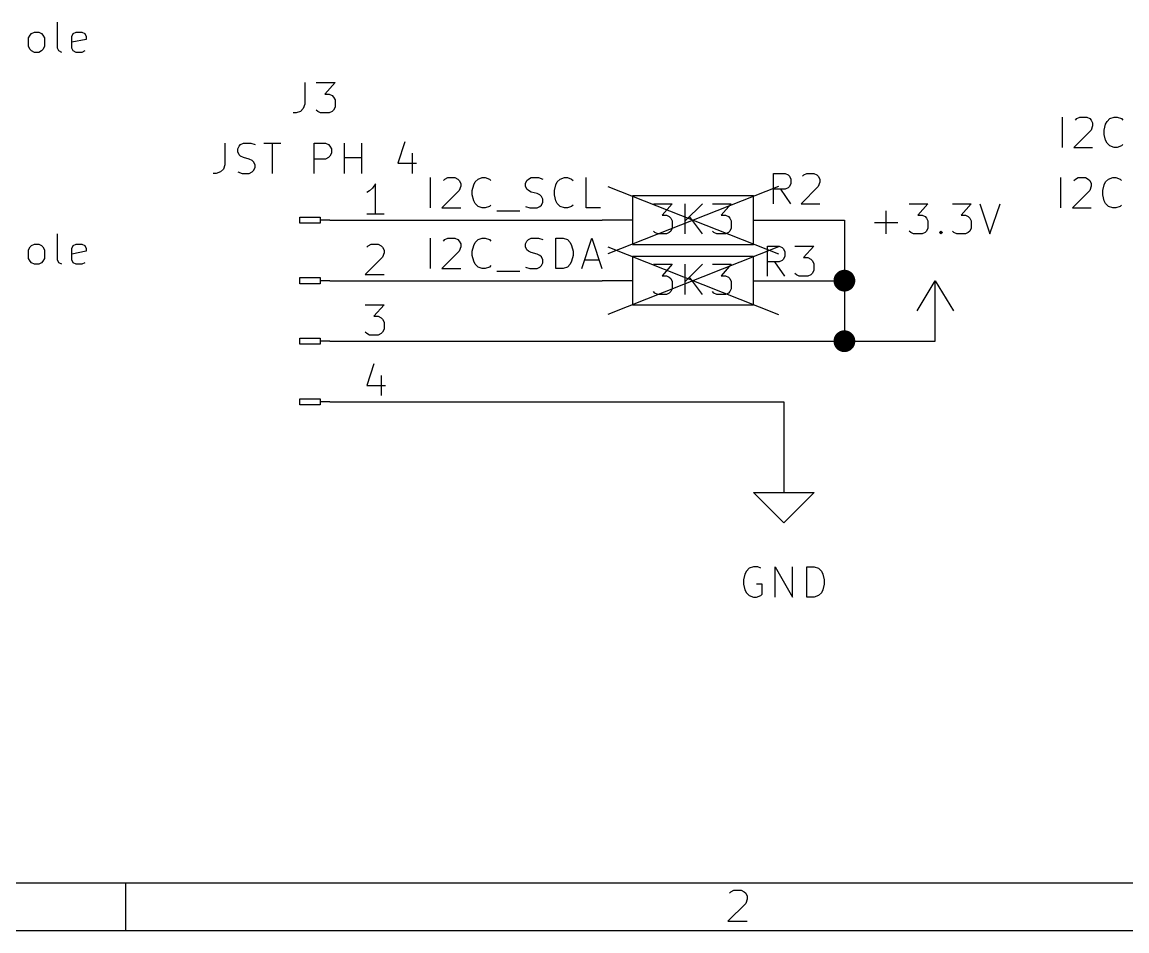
# Model space of a CAD drawing. Header units: millimetres. Extents: x 10 to 287, y -200 to -10.
# Drawn here: x 55.66 to 102.03, y -200.01 to -161.87 of the extents above; entities that cross this region are included whole.
import ezdxf

# ---------------------------------------------------------------- set-up
doc = ezdxf.new("R2010")
doc.units = ezdxf.units.MM
for name, color, linetype in [('GRAYTHREE', 253, 'CONTINUOUS'), ('GREENSIXTYFIVE', 129, 'CONTINUOUS'), ('LIGHTGREEN', 92, 'CONTINUOUS'), ('LIGHTRED', 12, 'CONTINUOUS'), ('PURERED', 1, 'CONTINUOUS'), ('RED', 14, 'CONTINUOUS'), ('REDSIX', 19, 'CONTINUOUS')]:
    doc.layers.add(name, color=color, linetype=linetype)

msp = doc.modelspace()

# ---------------------------------------------------------------- linework, layer by layer
at = {"layer": 'GRAYTHREE', "linetype": 'CONTINUOUS'}
for p, q in [((87.2006, -169.4892), (87.2006, -168.2192)), ((87.2006, -168.2192), (87.6844, -168.2192)), ((87.2006, -169.4892), (87.2006, -168.2192)), ((87.2006, -168.2192), (87.6844, -168.2192)), ((87.6844, -168.2192), (87.8054, -168.2797)), ((87.6844, -168.2192), (87.8054, -168.2797)), ((87.8054, -168.2797), (87.8659, -168.3402)), ((87.8054, -168.2797), (87.8659, -168.3402)), ((88.4102, -168.3402), (88.4706, -168.2797)), ((88.4102, -168.3402), (88.4706, -168.2797)), ((88.4706, -168.2797), (88.5916, -168.2192)), ((88.4706, -168.2797), (88.5916, -168.2192)), ((88.5916, -168.2192), (88.894, -168.2192)), ((88.5916, -168.2192), (88.894, -168.2192)), ((88.894, -168.2192), (89.0149, -168.2797)), ((88.894, -168.2192), (89.0149, -168.2797)), ((89.0149, -168.2797), (89.0754, -168.3402)), ((89.0149, -168.2797), (89.0754, -168.3402)), ((87.8659, -168.7635), (87.8054, -168.824)), ((87.8659, -168.7635), (87.8054, -168.824)), ((87.8659, -168.3402), (87.9263, -168.4611)), ((87.8659, -168.3402), (87.9263, -168.4611)), ((87.9263, -168.6426), (87.8659, -168.7635)), ((87.9263, -168.6426), (87.8659, -168.7635)), ((87.9263, -168.4611), (87.9263, -168.6426)), ((87.9263, -168.4611), (87.9263, -168.6426)), ((89.0754, -168.7635), (88.3497, -169.4892)), ((89.0754, -168.7635), (88.3497, -169.4892)), ((89.0754, -168.3402), (89.1359, -168.4611)), ((89.0754, -168.3402), (89.1359, -168.4611)), ((89.1359, -168.5821), (89.0754, -168.7635)), ((89.1359, -168.5821), (89.0754, -168.7635)), ((89.1359, -168.4611), (89.1359, -168.5821)), ((89.1359, -168.4611), (89.1359, -168.5821)), ((81.28, -169.164), (81.28, -171.196)), ((86.36, -169.164), (81.28, -169.164)), ((86.36, -171.196), (86.36, -169.164)), ((87.6844, -168.8845), (87.2006, -168.8845)), ((87.6844, -168.8845), (87.2006, -168.8845)), ((87.9263, -169.4892), (87.503, -168.8845)), ((87.9263, -169.4892), (87.503, -168.8845)), ((87.8054, -168.824), (87.6844, -168.8845)), ((87.8054, -168.824), (87.6844, -168.8845)), ((82.1569, -169.4892), (82.9431, -169.4892)), ((82.1569, -169.4892), (82.9431, -169.4892)), ((82.9431, -169.4892), (82.5197, -169.973)), ((82.9431, -169.4892), (82.5197, -169.973)), ((83.4873, -170.7592), (83.4873, -169.4892)), ((84.213, -169.4892), (83.4873, -170.2149)), ((83.4873, -170.7592), (83.4873, -169.4892)), ((84.213, -169.4892), (83.4873, -170.2149)), ((84.6364, -169.4892), (85.4226, -169.4892)), ((84.6364, -169.4892), (85.4226, -169.4892)), ((85.4226, -169.4892), (84.9992, -169.973)), ((85.4226, -169.4892), (84.9992, -169.973)), ((88.3497, -169.4892), (89.1359, -169.4892)), ((88.3497, -169.4892), (89.1359, -169.4892)), ((82.5197, -169.973), (82.7012, -169.973)), ((82.5197, -169.973), (82.7012, -169.973)), ((82.7012, -169.973), (82.8221, -170.0335)), ((82.7012, -169.973), (82.8221, -170.0335)), ((82.8221, -170.0335), (82.8826, -170.094)), ((82.8221, -170.0335), (82.8826, -170.094)), ((82.8826, -170.094), (82.9431, -170.2149)), ((82.8826, -170.094), (82.9431, -170.2149)), ((84.213, -170.7592), (83.6688, -170.0335)), ((84.213, -170.7592), (83.6688, -170.0335)), ((84.9992, -169.973), (85.1807, -169.973)), ((84.9992, -169.973), (85.1807, -169.973)), ((85.1807, -169.973), (85.3016, -170.0335)), ((85.1807, -169.973), (85.3016, -170.0335)), ((85.3016, -170.0335), (85.3621, -170.094)), ((85.3016, -170.0335), (85.3621, -170.094)), ((85.3621, -170.094), (85.4226, -170.2149)), ((85.3621, -170.094), (85.4226, -170.2149)), ((81.28, -170.18), (80.01, -170.18)), ((81.28, -170.18), (80.01, -170.18)), ((82.9431, -170.5173), (82.8826, -170.6383)), ((82.9431, -170.5173), (82.8826, -170.6383)), ((82.9431, -170.2149), (82.9431, -170.5173)), ((82.9431, -170.2149), (82.9431, -170.5173)), ((85.4226, -170.5173), (85.3621, -170.6383)), ((85.4226, -170.5173), (85.3621, -170.6383)), ((85.4226, -170.2149), (85.4226, -170.5173)), ((85.4226, -170.2149), (85.4226, -170.5173)), ((86.36, -170.18), (87.63, -170.18)), ((86.36, -170.18), (87.63, -170.18)), ((82.2174, -170.6988), (82.1569, -170.6383)), ((82.2174, -170.6988), (82.1569, -170.6383)), ((82.3383, -170.7592), (82.2174, -170.6988)), ((82.3383, -170.7592), (82.2174, -170.6988)), ((82.7012, -170.7592), (82.3383, -170.7592)), ((82.7012, -170.7592), (82.3383, -170.7592)), ((82.8221, -170.6988), (82.7012, -170.7592)), ((82.8221, -170.6988), (82.7012, -170.7592)), ((82.8826, -170.6383), (82.8221, -170.6988)), ((82.8826, -170.6383), (82.8221, -170.6988)), ((84.6969, -170.6988), (84.6364, -170.6383)), ((84.6969, -170.6988), (84.6364, -170.6383)), ((84.8178, -170.7592), (84.6969, -170.6988)), ((84.8178, -170.7592), (84.6969, -170.6988)), ((85.1807, -170.7592), (84.8178, -170.7592)), ((85.1807, -170.7592), (84.8178, -170.7592)), ((85.3016, -170.6988), (85.1807, -170.7592)), ((85.3016, -170.6988), (85.1807, -170.7592)), ((85.3621, -170.6383), (85.3016, -170.6988)), ((85.3621, -170.6383), (85.3016, -170.6988)), ((81.28, -171.196), (86.36, -171.196)), ((86.9466, -172.5372), (86.9466, -171.2672)), ((86.9466, -171.2672), (87.4304, -171.2672)), ((86.9466, -172.5372), (86.9466, -171.2672)), ((86.9466, -171.2672), (87.4304, -171.2672)), ((87.4304, -171.2672), (87.5514, -171.3277)), ((87.4304, -171.2672), (87.5514, -171.3277)), ((87.5514, -171.3277), (87.6119, -171.3882)), ((87.5514, -171.3277), (87.6119, -171.3882)), ((87.6119, -171.3882), (87.6723, -171.5091)), ((87.6119, -171.3882), (87.6723, -171.5091)), ((87.6723, -171.5091), (87.6723, -171.6906)), ((87.6723, -171.5091), (87.6723, -171.6906)), ((88.0957, -171.2672), (88.8819, -171.2672)), ((88.0957, -171.2672), (88.8819, -171.2672)), ((88.8819, -171.2672), (88.4585, -171.751)), ((88.8819, -171.2672), (88.4585, -171.751)), ((81.28, -171.704), (81.28, -173.736)), ((86.36, -171.704), (81.28, -171.704)), ((86.36, -173.736), (86.36, -171.704)), ((87.4304, -171.9325), (86.9466, -171.9325)), ((87.4304, -171.9325), (86.9466, -171.9325)), ((87.6723, -172.5372), (87.249, -171.9325)), ((87.6723, -172.5372), (87.249, -171.9325)), ((87.5514, -171.872), (87.4304, -171.9325)), ((87.5514, -171.872), (87.4304, -171.9325)), ((87.6119, -171.8115), (87.5514, -171.872)), ((87.6119, -171.8115), (87.5514, -171.872)), ((87.6723, -171.6906), (87.6119, -171.8115)), ((87.6723, -171.6906), (87.6119, -171.8115)), ((88.4585, -171.751), (88.64, -171.751)), ((88.4585, -171.751), (88.64, -171.751)), ((88.64, -171.751), (88.7609, -171.8115)), ((88.64, -171.751), (88.7609, -171.8115)), ((88.7609, -171.8115), (88.8214, -171.872)), ((88.7609, -171.8115), (88.8214, -171.872)), ((88.8214, -171.872), (88.8819, -171.9929)), ((88.8214, -171.872), (88.8819, -171.9929)), ((88.8819, -171.9929), (88.8819, -172.2953)), ((88.8819, -171.9929), (88.8819, -172.2953)), ((82.1569, -172.0292), (82.9431, -172.0292)), ((82.1569, -172.0292), (82.9431, -172.0292)), ((82.9431, -172.0292), (82.5197, -172.513)), ((82.9431, -172.0292), (82.5197, -172.513)), ((83.4873, -173.2992), (83.4873, -172.0292)), ((84.213, -172.0292), (83.4873, -172.7549)), ((83.4873, -173.2992), (83.4873, -172.0292)), ((84.213, -172.0292), (83.4873, -172.7549)), ((84.6364, -172.0292), (85.4226, -172.0292)), ((84.6364, -172.0292), (85.4226, -172.0292)), ((85.4226, -172.0292), (84.9992, -172.513)), ((85.4226, -172.0292), (84.9992, -172.513)), ((88.1562, -172.4768), (88.0957, -172.4163)), ((88.1562, -172.4768), (88.0957, -172.4163)), ((88.2771, -172.5372), (88.1562, -172.4768)), ((88.2771, -172.5372), (88.1562, -172.4768)), ((88.7609, -172.4768), (88.64, -172.5372)), ((88.7609, -172.4768), (88.64, -172.5372)), ((88.8214, -172.4163), (88.7609, -172.4768)), ((88.8214, -172.4163), (88.7609, -172.4768)), ((88.8819, -172.2953), (88.8214, -172.4163)), ((88.8819, -172.2953), (88.8214, -172.4163)), ((81.28, -172.72), (80.01, -172.72)), ((81.28, -172.72), (80.01, -172.72)), ((82.5197, -172.513), (82.7012, -172.513)), ((82.5197, -172.513), (82.7012, -172.513)), ((82.7012, -172.513), (82.8221, -172.5735)), ((82.7012, -172.513), (82.8221, -172.5735)), ((82.8221, -172.5735), (82.8826, -172.634)), ((82.8221, -172.5735), (82.8826, -172.634)), ((82.8826, -172.634), (82.9431, -172.7549)), ((82.8826, -172.634), (82.9431, -172.7549)), ((82.9431, -172.7549), (82.9431, -173.0573)), ((82.9431, -172.7549), (82.9431, -173.0573)), ((84.213, -173.2992), (83.6688, -172.5735)), ((84.213, -173.2992), (83.6688, -172.5735)), ((84.9992, -172.513), (85.1807, -172.513)), ((84.9992, -172.513), (85.1807, -172.513)), ((85.1807, -172.513), (85.3016, -172.5735)), ((85.1807, -172.513), (85.3016, -172.5735)), ((85.3016, -172.5735), (85.3621, -172.634)), ((85.3016, -172.5735), (85.3621, -172.634)), ((85.3621, -172.634), (85.4226, -172.7549)), ((85.3621, -172.634), (85.4226, -172.7549)), ((85.4226, -172.7549), (85.4226, -173.0573)), ((85.4226, -172.7549), (85.4226, -173.0573)), ((86.36, -172.72), (87.63, -172.72)), ((86.36, -172.72), (87.63, -172.72)), ((88.64, -172.5372), (88.2771, -172.5372)), ((88.64, -172.5372), (88.2771, -172.5372)), ((82.2174, -173.2388), (82.1569, -173.1783)), ((82.2174, -173.2388), (82.1569, -173.1783)), ((82.3383, -173.2992), (82.2174, -173.2388)), ((82.3383, -173.2992), (82.2174, -173.2388)), ((82.7012, -173.2992), (82.3383, -173.2992)), ((82.7012, -173.2992), (82.3383, -173.2992)), ((82.8221, -173.2388), (82.7012, -173.2992)), ((82.8221, -173.2388), (82.7012, -173.2992)), ((82.8826, -173.1783), (82.8221, -173.2388)), ((82.8826, -173.1783), (82.8221, -173.2388)), ((82.9431, -173.0573), (82.8826, -173.1783)), ((82.9431, -173.0573), (82.8826, -173.1783)), ((84.6969, -173.2388), (84.6364, -173.1783)), ((84.6969, -173.2388), (84.6364, -173.1783)), ((84.8178, -173.2992), (84.6969, -173.2388)), ((84.8178, -173.2992), (84.6969, -173.2388)), ((85.1807, -173.2992), (84.8178, -173.2992)), ((85.1807, -173.2992), (84.8178, -173.2992)), ((85.3016, -173.2388), (85.1807, -173.2992)), ((85.3016, -173.2388), (85.1807, -173.2992)), ((85.3621, -173.1783), (85.3016, -173.2388)), ((85.3621, -173.1783), (85.3016, -173.2388)), ((85.4226, -173.0573), (85.3621, -173.1783)), ((85.4226, -173.0573), (85.3621, -173.1783)), ((81.28, -173.736), (86.36, -173.736))]:
    msp.add_line(p, q, dxfattribs=at)
at = {"layer": 'GREENSIXTYFIVE', "linetype": 'CONTINUOUS'}
for p, q in [((57.1399, -162.9577), (57.1399, -161.8691)), ((55.9305, -162.5344), (55.9909, -162.4134)), ((55.9305, -162.8972), (55.9305, -162.5344)), ((55.9909, -162.4134), (56.0514, -162.3529)), ((56.0514, -162.3529), (56.1724, -162.2925)), ((56.1724, -162.2925), (56.3538, -162.2925)), ((56.3538, -162.2925), (56.4747, -162.3529)), ((56.4747, -162.3529), (56.5352, -162.4134)), ((56.5352, -162.4134), (56.5957, -162.5344)), ((56.5957, -162.5344), (56.5957, -162.8972)), ((57.7447, -162.4739), (57.8051, -162.3529)), ((57.7447, -162.9577), (57.7447, -162.4739)), ((58.3494, -162.5948), (57.7447, -162.7158)), ((57.8051, -162.3529), (57.9261, -162.2925)), ((57.9261, -162.2925), (58.168, -162.2925)), ((58.168, -162.2925), (58.2889, -162.3529)), ((58.2889, -162.3529), (58.3494, -162.4739)), ((58.3494, -162.4739), (58.3494, -162.5948)), ((55.9909, -163.0182), (55.9305, -162.8972)), ((56.0514, -163.0787), (55.9909, -163.0182)), ((56.1724, -163.1391), (56.0514, -163.0787)), ((56.3538, -163.1391), (56.1724, -163.1391)), ((56.4747, -163.0787), (56.3538, -163.1391)), ((56.5352, -163.0182), (56.4747, -163.0787)), ((56.5957, -162.8972), (56.5352, -163.0182)), ((57.2004, -163.0787), (57.1399, -162.9577)), ((57.3214, -163.1391), (57.2004, -163.0787)), ((57.8051, -163.0787), (57.7447, -162.9577)), ((57.9261, -163.1391), (57.8051, -163.0787)), ((58.168, -163.1391), (57.9261, -163.1391)), ((58.2889, -163.0787), (58.168, -163.1391)), ((67.5217, -164.4092), (67.5217, -165.3164)), ((68.0055, -164.4092), (68.7917, -164.4092)), ((68.7917, -164.4092), (68.3683, -164.893)), ((68.3683, -164.893), (68.5498, -164.893)), ((68.5498, -164.893), (68.6707, -164.9535)), ((68.6707, -164.9535), (68.7312, -165.014)), ((68.7312, -165.014), (68.7917, -165.1349)), ((67.4612, -165.4978), (67.3403, -165.6188)), ((67.5217, -165.3164), (67.4612, -165.4978)), ((68.7917, -165.4373), (68.7312, -165.5583)), ((68.7917, -165.1349), (68.7917, -165.4373)), ((67.1588, -165.6792), (67.0379, -165.6792)), ((67.3403, -165.6188), (67.1588, -165.6792)), ((68.066, -165.6188), (68.0055, -165.5583)), ((68.1869, -165.6792), (68.066, -165.6188)), ((68.5498, -165.6792), (68.1869, -165.6792)), ((68.6707, -165.6188), (68.5498, -165.6792)), ((68.7312, -165.5583), (68.6707, -165.6188)), ((71.7247, -166.8888), (71.4224, -167.7959)), ((64.1653, -166.9492), (64.1653, -167.8564)), ((64.7096, -167.1911), (64.77, -167.0702)), ((64.7096, -167.3121), (64.7096, -167.1911)), ((64.77, -167.433), (64.7096, -167.3121)), ((64.77, -167.0702), (64.8305, -167.0097)), ((64.8305, -167.0097), (64.9515, -166.9492)), ((64.9515, -166.9492), (65.2538, -166.9492)), ((65.2538, -166.9492), (65.4353, -167.0097)), ((65.7981, -166.9492), (66.5238, -166.9492)), ((66.161, -168.2192), (66.161, -166.9492)), ((67.9147, -168.2192), (67.9147, -166.9492)), ((67.9147, -166.9492), (68.3985, -166.9492)), ((68.3985, -166.9492), (68.5195, -167.0097)), ((68.5195, -167.0097), (68.58, -167.0702)), ((68.58, -167.0702), (68.6404, -167.1911)), ((68.6404, -167.3726), (68.58, -167.4935)), ((68.6404, -167.1911), (68.6404, -167.3726)), ((69.1847, -168.2192), (69.1847, -166.9492)), ((69.9104, -168.2192), (69.9104, -166.9492)), ((72.0271, -167.3726), (72.0271, -168.2192)), ((64.8305, -167.4935), (64.77, -167.433)), ((64.9515, -167.554), (64.8305, -167.4935)), ((65.1934, -167.6145), (64.9515, -167.554)), ((65.3143, -167.6749), (65.1934, -167.6145)), ((65.3748, -167.7354), (65.3143, -167.6749)), ((65.4353, -167.8564), (65.3748, -167.7354)), ((68.3985, -167.6145), (67.9147, -167.6145)), ((68.5195, -167.554), (68.3985, -167.6145)), ((68.58, -167.4935), (68.5195, -167.554)), ((69.1847, -167.554), (69.9104, -167.554)), ((71.4224, -167.7959), (72.2085, -167.7959)), ((63.8024, -168.2192), (63.6815, -168.2192)), ((63.9839, -168.1588), (63.8024, -168.2192)), ((64.1048, -168.0378), (63.9839, -168.1588)), ((64.1653, -167.8564), (64.1048, -168.0378)), ((64.7096, -168.1588), (64.891, -168.2192)), ((64.891, -168.2192), (65.1934, -168.2192)), ((65.1934, -168.2192), (65.3143, -168.1588)), ((65.3143, -168.1588), (65.3748, -168.0983)), ((65.3748, -168.0983), (65.4353, -167.9773)), ((65.4353, -167.9773), (65.4353, -167.8564)), ((92.8914, -169.4892), (93.6776, -169.4892)), ((93.6776, -169.4892), (93.2542, -169.973)), ((94.7057, -169.4892), (95.4919, -169.4892)), ((95.4919, -169.4892), (95.0685, -169.973)), ((95.8547, -169.4892), (96.278, -170.7592)), ((96.278, -170.7592), (96.7014, -169.4892)), ((91.9237, -170.7592), (91.9237, -169.7916)), ((93.2542, -169.973), (93.4357, -169.973)), ((93.4357, -169.973), (93.5566, -170.0335)), ((93.5566, -170.0335), (93.6171, -170.094)), ((93.6171, -170.094), (93.6776, -170.2149)), ((95.0685, -169.973), (95.25, -169.973)), ((95.25, -169.973), (95.3709, -170.0335)), ((95.3709, -170.0335), (95.4314, -170.094)), ((95.4314, -170.094), (95.4919, -170.2149)), ((91.4399, -170.2754), (92.4076, -170.2754)), ((93.6776, -170.5173), (93.6171, -170.6383)), ((93.6776, -170.2149), (93.6776, -170.5173)), ((95.4919, -170.5173), (95.4314, -170.6383)), ((95.4919, -170.2149), (95.4919, -170.5173)), ((57.1399, -171.8477), (57.1399, -170.7591)), ((57.1399, -171.8477), (57.1399, -170.7591)), ((92.9519, -170.6988), (92.8914, -170.6383)), ((93.0728, -170.7592), (92.9519, -170.6988)), ((93.4357, -170.7592), (93.0728, -170.7592)), ((93.5566, -170.6988), (93.4357, -170.7592)), ((93.6171, -170.6383), (93.5566, -170.6988)), ((94.1614, -170.6988), (94.2218, -170.6383)), ((94.2218, -170.7592), (94.1614, -170.6988)), ((94.2218, -170.6383), (94.2823, -170.6988)), ((94.2218, -170.6383), (94.2218, -170.7592)), ((94.2823, -170.6988), (94.2218, -170.7592)), ((94.7662, -170.6988), (94.7057, -170.6383)), ((94.8871, -170.7592), (94.7662, -170.6988)), ((95.25, -170.7592), (94.8871, -170.7592)), ((95.3709, -170.6988), (95.25, -170.7592)), ((95.4314, -170.6383), (95.3709, -170.6988)), ((55.9305, -171.4244), (55.9909, -171.3034)), ((55.9305, -171.4244), (55.9909, -171.3034)), ((55.9305, -171.7872), (55.9305, -171.4244)), ((55.9305, -171.7872), (55.9305, -171.4244)), ((55.9909, -171.3034), (56.0514, -171.2429)), ((55.9909, -171.3034), (56.0514, -171.2429)), ((56.0514, -171.2429), (56.1724, -171.1825)), ((56.0514, -171.2429), (56.1724, -171.1825)), ((56.1724, -171.1825), (56.3538, -171.1825)), ((56.1724, -171.1825), (56.3538, -171.1825)), ((56.3538, -171.1825), (56.4747, -171.2429)), ((56.3538, -171.1825), (56.4747, -171.2429)), ((56.4747, -171.2429), (56.5352, -171.3034)), ((56.4747, -171.2429), (56.5352, -171.3034)), ((56.5352, -171.3034), (56.5957, -171.4244)), ((56.5352, -171.3034), (56.5957, -171.4244)), ((56.5957, -171.4244), (56.5957, -171.7872)), ((56.5957, -171.4244), (56.5957, -171.7872)), ((57.7447, -171.3639), (57.8051, -171.2429)), ((57.7447, -171.3639), (57.8051, -171.2429)), ((57.7447, -171.8477), (57.7447, -171.3639)), ((57.7447, -171.8477), (57.7447, -171.3639)), ((58.3494, -171.4848), (57.7447, -171.6058)), ((58.3494, -171.4848), (57.7447, -171.6058)), ((57.8051, -171.2429), (57.9261, -171.1825)), ((57.8051, -171.2429), (57.9261, -171.1825)), ((57.9261, -171.1825), (58.168, -171.1825)), ((57.9261, -171.1825), (58.168, -171.1825)), ((58.168, -171.1825), (58.2889, -171.2429)), ((58.168, -171.1825), (58.2889, -171.2429)), ((58.2889, -171.2429), (58.3494, -171.3639)), ((58.2889, -171.2429), (58.3494, -171.3639)), ((58.3494, -171.3639), (58.3494, -171.4848)), ((58.3494, -171.3639), (58.3494, -171.4848)), ((55.9909, -171.9082), (55.9305, -171.7872)), ((55.9909, -171.9082), (55.9305, -171.7872)), ((56.0514, -171.9687), (55.9909, -171.9082)), ((56.0514, -171.9687), (55.9909, -171.9082)), ((56.1724, -172.0291), (56.0514, -171.9687)), ((56.1724, -172.0291), (56.0514, -171.9687)), ((56.4747, -171.9687), (56.3538, -172.0291)), ((56.4747, -171.9687), (56.3538, -172.0291)), ((56.5352, -171.9082), (56.4747, -171.9687)), ((56.5352, -171.9082), (56.4747, -171.9687)), ((56.5957, -171.7872), (56.5352, -171.9082)), ((56.5957, -171.7872), (56.5352, -171.9082)), ((57.2004, -171.9687), (57.1399, -171.8477)), ((57.2004, -171.9687), (57.1399, -171.8477)), ((57.3214, -172.0291), (57.2004, -171.9687)), ((57.3214, -172.0291), (57.2004, -171.9687)), ((57.8051, -171.9687), (57.7447, -171.8477)), ((57.8051, -171.9687), (57.7447, -171.8477)), ((57.9261, -172.0291), (57.8051, -171.9687)), ((57.9261, -172.0291), (57.8051, -171.9687)), ((58.2889, -171.9687), (58.168, -172.0291)), ((58.2889, -171.9687), (58.168, -172.0291)), ((56.3538, -172.0291), (56.1724, -172.0291)), ((56.3538, -172.0291), (56.1724, -172.0291)), ((58.168, -172.0291), (57.9261, -172.0291)), ((58.168, -172.0291), (57.9261, -172.0291)), ((86.0576, -184.9107), (85.9971, -185.0316)), ((86.1786, -184.7897), (86.0576, -184.9107)), ((86.36, -184.7292), (86.1786, -184.7897)), ((86.5414, -184.7292), (86.36, -184.7292)), ((86.6624, -184.7897), (86.5414, -184.7292)), ((87.2671, -185.9992), (87.2671, -184.7292)), ((87.2671, -184.7292), (87.9928, -185.9992)), ((87.9928, -185.9992), (87.9928, -184.7292)), ((88.5976, -185.9992), (88.5976, -184.7292)), ((88.5976, -184.7292), (88.9, -184.7292)), ((88.9, -184.7292), (89.0814, -184.7897)), ((89.0814, -184.7897), (89.2024, -184.9107)), ((89.2024, -184.9107), (89.2629, -185.0316)), ((85.9971, -185.0316), (85.9367, -185.2735)), ((85.9367, -185.2735), (85.9367, -185.4549)), ((85.9367, -185.4549), (85.9971, -185.6968)), ((86.7228, -185.4549), (86.4809, -185.4549)), ((86.7228, -185.8783), (86.7228, -185.4549)), ((89.2629, -185.0316), (89.3233, -185.2735)), ((89.3233, -185.4549), (89.2629, -185.6968)), ((89.3233, -185.2735), (89.3233, -185.4549)), ((85.9971, -185.6968), (86.0576, -185.8178)), ((86.0576, -185.8178), (86.1786, -185.9388)), ((86.6624, -185.9388), (86.7228, -185.8783)), ((89.2024, -185.8178), (89.0814, -185.9388)), ((89.2629, -185.6968), (89.2024, -185.8178)), ((86.1786, -185.9388), (86.36, -185.9992)), ((86.36, -185.9992), (86.4809, -185.9992)), ((86.4809, -185.9992), (86.6624, -185.9388)), ((88.9, -185.9992), (88.5976, -185.9992)), ((89.0814, -185.9388), (88.9, -185.9992))]:
    msp.add_line(p, q, dxfattribs=at)
at = {"layer": 'LIGHTGREEN', "linetype": 'CONTINUOUS'}
for p, q in [((72.39, -170.18), (80.01, -170.18)), ((87.63, -170.18), (90.17, -170.18)), ((90.17, -170.18), (90.17, -172.72)), ((72.39, -172.72), (80.01, -172.72)), ((87.63, -172.72), (90.17, -172.72)), ((90.17, -172.72), (90.17, -175.26)), ((72.39, -175.26), (90.17, -175.26)), ((90.17, -175.26), (93.98, -175.26)), ((72.39, -177.8), (87.63, -177.8)), ((87.63, -177.8), (87.63, -180.34))]:
    msp.add_line(p, q, dxfattribs=at)
at = {"layer": 'LIGHTGREEN', "const_width": 0.4572}
for points in [[(89.9414, -172.72, 1), (90.3986, -172.72, 1)], [(89.9414, -175.26, 1), (90.3986, -175.26, 1)]]:
    msp.add_lwpolyline(points, format="xyb", close=True, dxfattribs=at)
at = {"layer": 'LIGHTRED', "linetype": 'CONTINUOUS'}
for p, q in [((70.485, -168.6529), (70.3641, -168.8344)), ((70.485, -169.9229), (70.485, -168.6529)), ((70.2431, -168.9553), (70.1222, -169.0158)), ((70.3641, -168.8344), (70.2431, -168.9553)), ((70.8479, -169.9229), (70.1222, -169.9229)), ((70.1222, -171.3139), (70.1826, -171.2534)), ((70.1826, -171.2534), (70.3036, -171.1929)), ((70.3036, -171.1929), (70.606, -171.1929)), ((70.606, -171.1929), (70.7269, -171.2534)), ((70.7269, -171.2534), (70.7874, -171.3139)), ((70.7874, -171.3139), (70.8479, -171.4348)), ((70.8479, -171.5558), (70.7874, -171.7372)), ((70.8479, -171.4348), (70.8479, -171.5558)), ((70.7874, -171.7372), (70.0617, -172.4629)), ((70.0617, -172.4629), (70.8479, -172.4629)), ((70.0617, -173.7329), (70.8479, -173.7329)), ((70.8479, -173.7329), (70.4245, -174.2167)), ((70.4245, -174.2167), (70.606, -174.2167)), ((70.606, -174.2167), (70.7269, -174.2772)), ((70.7269, -174.2772), (70.7874, -174.3377)), ((70.7874, -174.3377), (70.8479, -174.4586)), ((70.8479, -174.761), (70.7874, -174.882)), ((70.8479, -174.4586), (70.8479, -174.761)), ((70.1222, -174.9425), (70.0617, -174.882)), ((70.2431, -175.0029), (70.1222, -174.9425)), ((70.606, -175.0029), (70.2431, -175.0029)), ((70.7269, -174.9425), (70.606, -175.0029)), ((70.7874, -174.882), (70.7269, -174.9425)), ((70.4245, -176.2125), (70.1222, -177.1196)), ((70.1222, -177.1196), (70.9083, -177.1196)), ((70.7269, -176.6963), (70.7269, -177.5429))]:
    msp.add_line(p, q, dxfattribs=at)
at = {"layer": 'PURERED', "linetype": 'CONTINUOUS'}
for p, q in [((80.2385, -168.7627), (87.4015, -171.5973)), ((87.4015, -168.7627), (80.2385, -171.5973)), ((80.2385, -168.7627), (87.4015, -171.5973)), ((87.4015, -168.7627), (80.2385, -171.5973)), ((80.2385, -171.3027), (87.4015, -174.1373)), ((87.4015, -171.3027), (80.2385, -174.1373)), ((80.2385, -171.3027), (87.4015, -174.1373)), ((87.4015, -171.3027), (80.2385, -174.1373))]:
    msp.add_line(p, q, dxfattribs=at)
at = {"layer": 'RED', "linetype": 'CONTINUOUS'}
for p, q in [((67.31, -170.307), (67.31, -170.053)), ((67.31, -170.053), (68.1736, -170.053)), ((68.1736, -170.053), (68.1736, -170.307)), ((68.1736, -170.307), (67.31, -170.307)), ((68.58, -170.18), (68.1736, -170.18)), ((68.58, -170.18), (72.39, -170.18)), ((67.31, -172.847), (67.31, -172.593)), ((67.31, -172.593), (68.1736, -172.593)), ((68.1736, -172.847), (67.31, -172.847)), ((68.1736, -172.593), (68.1736, -172.847)), ((68.58, -172.72), (68.1736, -172.72)), ((68.58, -172.72), (72.39, -172.72)), ((93.218, -173.99), (93.98, -172.72)), ((93.98, -172.72), (94.742, -173.99)), ((93.98, -175.26), (93.98, -172.72)), ((67.31, -175.387), (67.31, -175.133)), ((67.31, -175.133), (68.1736, -175.133)), ((68.1736, -175.133), (68.1736, -175.387)), ((68.58, -175.26), (68.1736, -175.26)), ((68.58, -175.26), (72.39, -175.26)), ((68.1736, -175.387), (67.31, -175.387)), ((67.31, -177.927), (67.31, -177.673)), ((67.31, -177.673), (68.1736, -177.673)), ((68.1736, -177.927), (67.31, -177.927)), ((68.1736, -177.673), (68.1736, -177.927)), ((68.58, -177.8), (68.1736, -177.8)), ((68.58, -177.8), (72.39, -177.8)), ((87.63, -180.34), (87.63, -181.61)), ((87.63, -182.88), (86.36, -181.61)), ((86.36, -181.61), (87.63, -181.61)), ((87.63, -181.61), (88.9, -181.61)), ((88.9, -181.61), (87.63, -182.88)), ((285.0022, -198.0072), (12, -198.0072)), ((60, -198.0072), (60, -200.0072)), ((85.3462, -198.4247), (85.4081, -198.3628)), ((85.4081, -198.3628), (85.5319, -198.3009)), ((85.5319, -198.3009), (85.8414, -198.3009)), ((85.8414, -198.3009), (85.9652, -198.3628)), ((85.9652, -198.3628), (86.0271, -198.4247)), ((86.0271, -198.4247), (86.089, -198.5485)), ((86.0271, -198.858), (85.2843, -199.6009)), ((86.089, -198.6723), (86.0271, -198.858)), ((86.089, -198.5485), (86.089, -198.6723)), ((85.2843, -199.6009), (86.089, -199.6009)), ((287.0022, -200.0072), (10, -200.0072))]:
    msp.add_line(p, q, dxfattribs=at)
at = {"layer": 'REDSIX', "linetype": 'CONTINUOUS'}
for p, q in [((99.3184, -167.1269), (99.3184, -165.8569)), ((99.8628, -165.9779), (99.9232, -165.9174)), ((99.9232, -165.9174), (100.0442, -165.8569)), ((100.0442, -165.8569), (100.3466, -165.8569)), ((100.3466, -165.8569), (100.4675, -165.9174)), ((100.4675, -165.9174), (100.528, -165.9779)), ((100.528, -165.9779), (100.5885, -166.0988)), ((101.1932, -166.0384), (101.3142, -165.9174)), ((101.3142, -165.9174), (101.4956, -165.8569)), ((101.4956, -165.8569), (101.6165, -165.8569)), ((101.6165, -165.8569), (101.798, -165.9174)), ((101.798, -165.9174), (101.8584, -165.9779)), ((100.528, -166.4012), (99.8023, -167.1269)), ((100.5885, -166.2198), (100.528, -166.4012)), ((100.5885, -166.0988), (100.5885, -166.2198)), ((101.0723, -166.4012), (101.1327, -166.1593)), ((101.0723, -166.5826), (101.0723, -166.4012)), ((101.1327, -166.1593), (101.1932, -166.0384)), ((101.1327, -166.8245), (101.0723, -166.5826)), ((101.1932, -166.9455), (101.1327, -166.8245)), ((99.8023, -167.1269), (100.5885, -167.1269)), ((101.3142, -167.0665), (101.1932, -166.9455)), ((101.4956, -167.1269), (101.3142, -167.0665)), ((101.6165, -167.1269), (101.4956, -167.1269)), ((101.798, -167.0665), (101.6165, -167.1269)), ((101.8584, -167.006), (101.798, -167.0665)), ((72.7967, -169.6669), (72.7967, -168.3969)), ((73.3411, -168.5179), (73.4015, -168.4574)), ((73.4015, -168.4574), (73.5225, -168.3969)), ((73.5225, -168.3969), (73.8249, -168.3969)), ((73.8249, -168.3969), (73.9458, -168.4574)), ((73.9458, -168.4574), (74.0063, -168.5179)), ((74.0063, -168.5179), (74.0668, -168.6388)), ((74.0668, -168.7598), (74.0063, -168.9412)), ((74.0668, -168.6388), (74.0668, -168.7598)), ((74.5506, -168.9412), (74.611, -168.6993)), ((74.611, -168.6993), (74.6715, -168.5784)), ((74.6715, -168.5784), (74.7925, -168.4574)), ((74.7925, -168.4574), (74.9739, -168.3969)), ((74.9739, -168.3969), (75.0948, -168.3969)), ((75.0948, -168.3969), (75.2763, -168.4574)), ((75.2763, -168.4574), (75.3367, -168.5179)), ((76.7882, -168.6388), (76.8486, -168.5179)), ((76.7882, -168.7598), (76.7882, -168.6388)), ((76.8486, -168.8807), (76.7882, -168.7598)), ((76.8486, -168.5179), (76.9091, -168.4574)), ((76.9091, -168.4574), (77.0301, -168.3969)), ((77.0301, -168.3969), (77.3324, -168.3969)), ((77.3324, -168.3969), (77.5139, -168.4574)), ((77.9977, -168.9412), (78.0581, -168.6993)), ((78.0581, -168.6993), (78.1186, -168.5784)), ((78.1186, -168.5784), (78.2396, -168.4574)), ((78.2396, -168.4574), (78.421, -168.3969)), ((78.421, -168.3969), (78.5419, -168.3969)), ((78.5419, -168.3969), (78.7234, -168.4574)), ((78.7234, -168.4574), (78.7838, -168.5179)), ((79.3281, -169.6669), (79.3281, -168.3969)), ((99.2579, -169.6669), (99.2579, -168.3969)), ((99.8023, -168.5179), (99.8627, -168.4574)), ((99.8627, -168.4574), (99.9837, -168.3969)), ((99.9837, -168.3969), (100.2861, -168.3969)), ((100.2861, -168.3969), (100.407, -168.4574)), ((100.407, -168.4574), (100.4675, -168.5179)), ((100.4675, -168.5179), (100.528, -168.6388)), ((100.528, -168.7598), (100.4675, -168.9412)), ((100.528, -168.6388), (100.528, -168.7598)), ((101.0118, -168.9412), (101.0722, -168.6993)), ((101.0722, -168.6993), (101.1327, -168.5784)), ((101.1327, -168.5784), (101.2537, -168.4574)), ((101.2537, -168.4574), (101.4351, -168.3969)), ((101.4351, -168.3969), (101.556, -168.3969)), ((101.556, -168.3969), (101.7375, -168.4574)), ((101.7375, -168.4574), (101.7979, -168.5179)), ((74.0063, -168.9412), (73.2806, -169.6669)), ((74.5506, -169.1226), (74.5506, -168.9412)), ((74.611, -169.3645), (74.5506, -169.1226)), ((76.9091, -168.9412), (76.8486, -168.8807)), ((77.0301, -169.0017), (76.9091, -168.9412)), ((77.272, -169.0622), (77.0301, -169.0017)), ((77.3929, -169.1226), (77.272, -169.0622)), ((77.4534, -169.1831), (77.3929, -169.1226)), ((77.5139, -169.3041), (77.4534, -169.1831)), ((77.9977, -169.1226), (77.9977, -168.9412)), ((78.0581, -169.3645), (77.9977, -169.1226)), ((100.4675, -168.9412), (99.7418, -169.6669)), ((101.0118, -169.1226), (101.0118, -168.9412)), ((101.0722, -169.3645), (101.0118, -169.1226)), ((73.2806, -169.6669), (74.0668, -169.6669)), ((74.6715, -169.4855), (74.611, -169.3645)), ((74.7925, -169.6065), (74.6715, -169.4855)), ((74.9739, -169.6669), (74.7925, -169.6065)), ((75.0948, -169.6669), (74.9739, -169.6669)), ((75.2763, -169.6065), (75.0948, -169.6669)), ((75.3367, -169.546), (75.2763, -169.6065)), ((76.7882, -169.6065), (76.9696, -169.6669)), ((76.9696, -169.6669), (77.272, -169.6669)), ((77.272, -169.6669), (77.3929, -169.6065)), ((77.3929, -169.6065), (77.4534, -169.546)), ((77.4534, -169.546), (77.5139, -169.425)), ((77.5139, -169.425), (77.5139, -169.3041)), ((78.1186, -169.4855), (78.0581, -169.3645)), ((78.2396, -169.6065), (78.1186, -169.4855)), ((78.421, -169.6669), (78.2396, -169.6065)), ((78.5419, -169.6669), (78.421, -169.6669)), ((78.7234, -169.6065), (78.5419, -169.6669)), ((78.7838, -169.546), (78.7234, -169.6065)), ((79.9329, -169.6669), (79.3281, -169.6669)), ((99.7418, -169.6669), (100.528, -169.6669)), ((101.1327, -169.4855), (101.0722, -169.3645)), ((101.2537, -169.6065), (101.1327, -169.4855)), ((101.4351, -169.6669), (101.2537, -169.6065)), ((101.556, -169.6669), (101.4351, -169.6669)), ((101.7375, -169.6065), (101.556, -169.6669)), ((101.7979, -169.546), (101.7375, -169.6065)), ((75.5787, -169.7879), (76.5463, -169.7879)), ((72.7967, -172.2069), (72.7967, -170.9369)), ((73.3411, -171.0579), (73.4015, -170.9974)), ((73.4015, -170.9974), (73.5225, -170.9369)), ((73.5225, -170.9369), (73.8249, -170.9369)), ((73.8249, -170.9369), (73.9458, -170.9974)), ((73.9458, -170.9974), (74.0063, -171.0579)), ((74.0063, -171.0579), (74.0668, -171.1788)), ((74.6715, -171.1184), (74.7925, -170.9974)), ((74.7925, -170.9974), (74.9739, -170.9369)), ((74.9739, -170.9369), (75.0948, -170.9369)), ((75.0948, -170.9369), (75.2763, -170.9974)), ((75.2763, -170.9974), (75.3367, -171.0579)), ((76.7882, -171.1788), (76.8486, -171.0579)), ((76.8486, -171.0579), (76.9091, -170.9974)), ((76.9091, -170.9974), (77.0301, -170.9369)), ((77.0301, -170.9369), (77.3324, -170.9369)), ((77.3324, -170.9369), (77.5139, -170.9974)), ((78.0581, -172.2069), (78.0581, -170.9369)), ((78.0581, -170.9369), (78.3605, -170.9369)), ((78.3605, -170.9369), (78.5419, -170.9974)), ((78.5419, -170.9974), (78.6629, -171.1184)), ((79.1467, -172.2069), (79.57, -170.9369)), ((79.57, -170.9369), (79.9934, -172.2069)), ((74.0063, -171.4812), (73.2806, -172.2069)), ((74.0668, -171.2998), (74.0063, -171.4812)), ((74.0668, -171.1788), (74.0668, -171.2998)), ((74.5506, -171.4812), (74.611, -171.2393)), ((74.5506, -171.6626), (74.5506, -171.4812)), ((74.611, -171.2393), (74.6715, -171.1184)), ((76.7882, -171.2998), (76.7882, -171.1788)), ((76.8486, -171.4207), (76.7882, -171.2998)), ((76.9091, -171.4812), (76.8486, -171.4207)), ((77.0301, -171.5417), (76.9091, -171.4812)), ((77.272, -171.6022), (77.0301, -171.5417)), ((78.6629, -171.1184), (78.7234, -171.2393)), ((78.7234, -171.2393), (78.7838, -171.4812)), ((78.7838, -171.4812), (78.7838, -171.6626)), ((74.611, -171.9045), (74.5506, -171.6626)), ((74.6715, -172.0255), (74.611, -171.9045)), ((74.7925, -172.1465), (74.6715, -172.0255)), ((77.3929, -171.6626), (77.272, -171.6022)), ((77.4534, -171.7231), (77.3929, -171.6626)), ((77.5139, -171.8441), (77.4534, -171.7231)), ((77.4534, -172.086), (77.5139, -171.965)), ((77.5139, -171.965), (77.5139, -171.8441)), ((78.6629, -172.0255), (78.5419, -172.1465)), ((78.7234, -171.9045), (78.6629, -172.0255)), ((78.7838, -171.6626), (78.7234, -171.9045)), ((79.2677, -171.8441), (79.8724, -171.8441)), ((73.2806, -172.2069), (74.0668, -172.2069)), ((74.9739, -172.2069), (74.7925, -172.1465)), ((75.0948, -172.2069), (74.9739, -172.2069)), ((75.2763, -172.1465), (75.0948, -172.2069)), ((75.3367, -172.086), (75.2763, -172.1465)), ((75.5787, -172.3279), (76.5463, -172.3279)), ((76.7882, -172.1465), (76.9696, -172.2069)), ((76.9696, -172.2069), (77.272, -172.2069)), ((77.272, -172.2069), (77.3929, -172.1465)), ((77.3929, -172.1465), (77.4534, -172.086)), ((78.3605, -172.2069), (78.0581, -172.2069)), ((78.5419, -172.1465), (78.3605, -172.2069))]:
    msp.add_line(p, q, dxfattribs=at)

doc.saveas('drawing.dxf')
